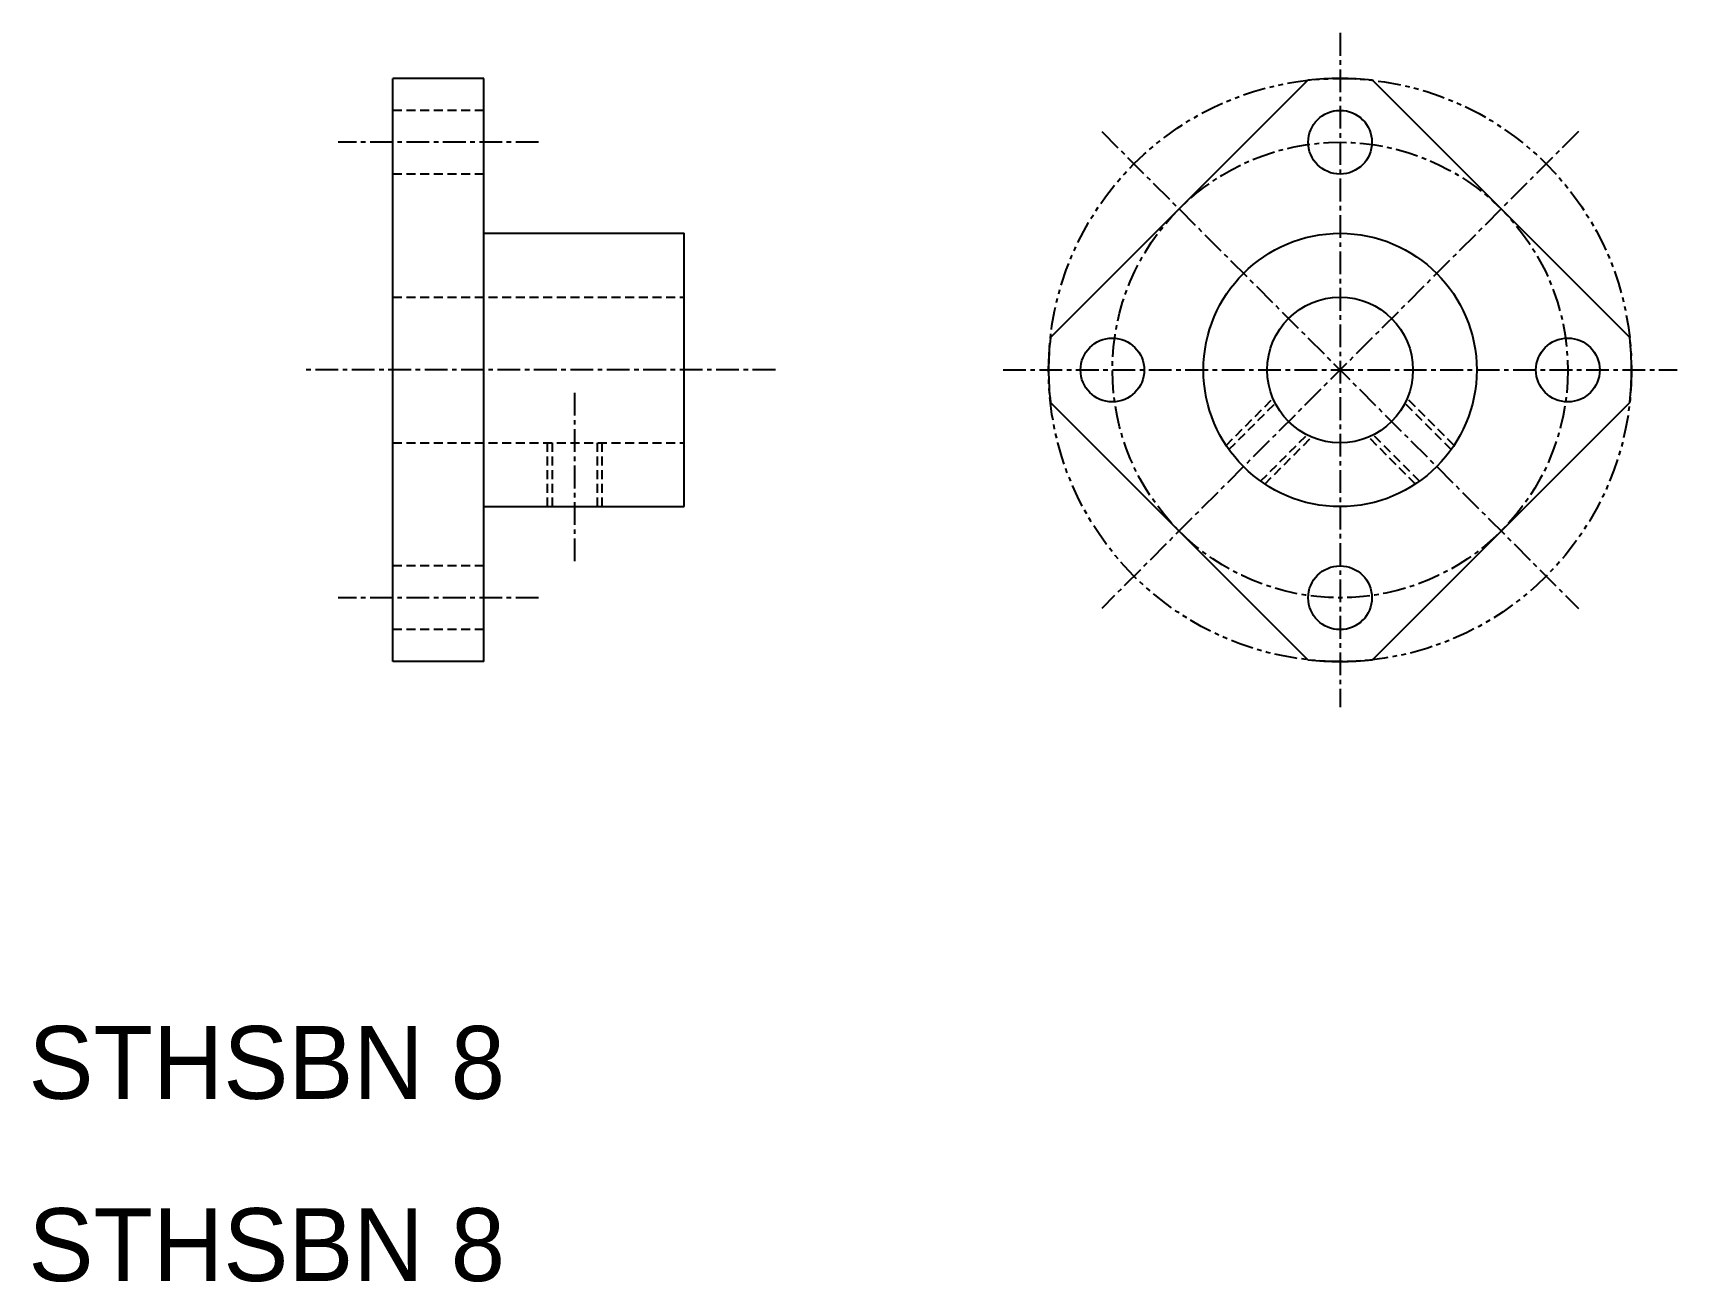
# Model space of a CAD drawing. Extents: x 10.2 to 100.5, y 9.9 to 78.5.
import ezdxf

# ---------------------------------------------------------------- set-up
doc = ezdxf.new("R2010")
doc.units = 0
for name, pattern in [('CENTER', [2, 1.25, -0.25, 0.25, -0.25]), ('DASHED', [0.75, 0.5, -0.25]), ('PHANTOM', [2.5, 1.25, -0.25, 0.25, -0.25, 0.25, -0.25])]:
    doc.linetypes.add(name, pattern=pattern)
doc.layers.get('0').update_dxf_attribs({"linetype": 'CONTINUOUS'})
doc.layers.add('CENTER', color=1, linetype='CENTER')

msp = doc.modelspace()

# ---------------------------------------------------------------- linework, layer by layer
at = {"color": 7, "linetype": 'CONTINUOUS'}
for p, q in [((30, 44), (30, 76)), ((35, 76), (30, 76)), ((35, 44), (35, 76)), ((66.099, 61.777), (80.223, 75.901)), ((83.777, 75.901), (97.901, 61.777)), ((35, 67.5), (46, 67.5)), ((46, 52.5), (46, 67.5)), ((80.223, 44.099), (66.099, 58.223)), ((97.901, 58.223), (83.777, 44.099)), ((35, 52.5), (46, 52.5)), ((35, 44), (30, 44))]:
    msp.add_line(p, q, dxfattribs=at)
at = {"color": 3, "linetype": 'DASHED'}
for p, q in [((35, 74.25), (30, 74.25)), ((35, 70.75), (30, 70.75)), ((30, 64), (46, 64)), ((75.743, 55.865), (78.317, 58.439)), ((75.899, 55.638), (78.439, 58.178)), ((88.101, 55.638), (85.561, 58.178)), ((88.257, 55.865), (85.683, 58.439)), ((30, 56), (46, 56)), ((38.5, 52.5), (38.5, 56)), ((38.77, 52.5), (38.77, 56)), ((41.229, 52.5), (41.229, 56)), ((41.5, 52.5), (41.5, 56)), ((77.638, 53.899), (80.178, 56.439)), ((77.865, 53.743), (80.439, 56.317)), ((86.135, 53.743), (83.561, 56.317)), ((86.362, 53.899), (83.822, 56.439)), ((35, 49.25), (30, 49.25)), ((35, 45.75), (30, 45.75))]:
    msp.add_line(p, q, dxfattribs=at)
at = {"color": 3, "linetype": 'PHANTOM'}
msp.add_circle((82, 60), 16, dxfattribs=at)
at = {"color": 7, "linetype": 'CONTINUOUS'}
for centre, radius in [((82, 72.5), 1.75), ((82, 60), 7.5), ((82, 60), 4), ((69.5, 60), 1.75), ((94.5, 60), 1.75), ((82, 47.5), 1.75)]:
    msp.add_circle(centre, radius, dxfattribs=at)
for start, end in [(83.62483, 96.37517), (173.62483, 186.37517), (353.62483, 6.37517), (263.62483, 276.37517)]:
    msp.add_arc((82, 60), 16, start, end, dxfattribs=at)
at = {"layer": 'CENTER', "color": 1, "linetype": 'CENTER'}
for p, q in [((82, 78.5), (82, 41.5)), ((38, 72.5), (27, 72.5)), ((95.081, 73.081), (68.919, 46.919)), ((68.919, 73.081), (95.081, 46.919)), ((51, 60), (25, 60)), ((63.5, 60), (100.5, 60)), ((40, 49.5), (40, 59)), ((38, 47.5), (27, 47.5))]:
    msp.add_line(p, q, dxfattribs=at)
msp.add_circle((82, 60), 12.5, dxfattribs=at)

# ---------------------------------------------------------------- texts
at = {"color": 7, "linetype": 'CONTINUOUS'}
for p in [(10, 20), (10, 10)]:
    msp.add_text('STHSBN 8', height=4, dxfattribs=at).set_placement(p)

doc.saveas('drawing.dxf')
